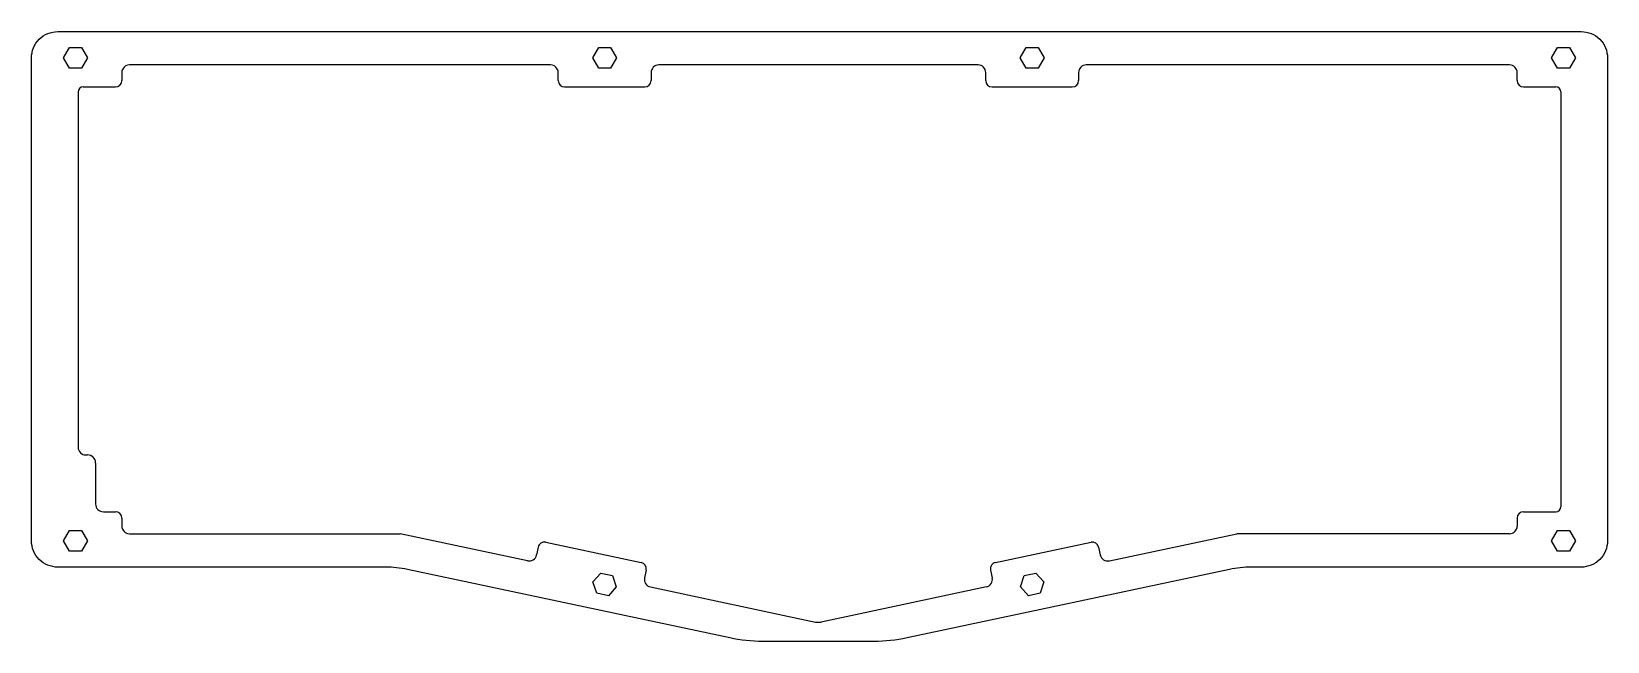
# Model space of a CAD drawing. Header units: millimetres. Extents: x 30 to 389, y -4 to 135.
import ezdxf

# ---------------------------------------------------------------- set-up
doc = ezdxf.new("R2010")
doc.units = ezdxf.units.MM
doc.layers.get('0').update_dxf_attribs({"linetype": 'CONTINUOUS'})

msp = doc.modelspace()

# ---------------------------------------------------------------- linework, layer by layer
for p, q in [((148.4, 127.25), (52.56, 127.25)), ((245.71, 127.25), (173.03, 127.25)), ((366.68, 127.25), (270.34, 127.25)), ((42, 122.25), (49.36, 122.25)), ((50.81, 125.5), (50.81, 123.7)), ((150.15, 123.7), (150.15, 125.5)), ((151.6, 122.25), (169.83, 122.25)), ((171.28, 125.5), (171.28, 123.7)), ((247.46, 123.7), (247.46, 125.5)), ((248.91, 122.25), (267.14, 122.25)), ((268.59, 125.5), (268.59, 123.7)), ((368.43, 123.7), (368.43, 125.5)), ((369.88, 122.25), (377.24, 122.25)), ((40.85, 121.1), (40.85, 40.28)), ((378.39, 121.1), (378.39, 26.76)), ((42.6, 38.53), (43, 38.53)), ((44.85, 36.68), (44.85, 27.36)), ((46.6, 25.61), (49.36, 25.61)), ((369.88, 25.61), (377.24, 25.61)), ((50.81, 24.16), (50.81, 22.36)), ((368.43, 24.16), (368.43, 22.36)), ((52.56, 20.61), (114.15, 20.61)), ((143.14, 14.45), (114.15, 20.61)), ((147.31, 18.67), (169.05, 14.05)), ((249.69, 14.05), (271.43, 18.67)), ((275.6, 14.45), (304.59, 20.61)), ((366.68, 20.61), (304.59, 20.61)), ((145.59, 17.56), (145.21, 15.8)), ((273.15, 17.56), (273.53, 15.8)), ((170.17, 12.33), (169.79, 10.57)), ((248.57, 12.33), (248.95, 10.57)), ((171.14, 8.5), (208.72, 0.51)), ((247.6, 8.5), (210.02, 0.51)), ((208.94, 0.49), (209.8, 0.49))]:
    msp.add_line(p, q)
msp.add_lwpolyline([(382.99, 134.85, -0.414214), (388.99, 128.85), (388.99, 19.01, -0.414214), (382.99, 13.01), (307.91, 13.01, 0.052408), (302.92, 12.49), (229.54, -3.11, -0.052408), (222.05, -3.9), (196.69, -3.9, -0.052408), (189.2, -3.11), (115.82, 12.49, 0.052408), (110.83, 13.01), (36.25, 13.01, -0.414214), (30.25, 19.01), (30.25, 128.85, -0.414214), (36.25, 134.85)], format="xyb", close=True)
for points in [[(41.61, 131.2), (42.96, 128.85), (41.61, 126.5), (38.89, 126.5), (37.54, 128.85), (38.89, 131.2)], [(162.08, 131.2), (163.43, 128.85), (162.08, 126.5), (159.36, 126.5), (158, 128.85), (159.36, 131.2)], [(259.38, 131.2), (260.74, 128.85), (259.38, 126.5), (256.66, 126.5), (255.31, 128.85), (256.66, 131.2)], [(380.35, 131.2), (381.7, 128.85), (380.35, 126.5), (377.63, 126.5), (376.28, 128.85), (377.63, 131.2)], [(41.61, 21.36), (42.96, 19.01), (41.61, 16.66), (38.89, 16.66), (37.54, 19.01), (38.89, 21.36)], [(380.35, 21.36), (381.7, 19.01), (380.35, 16.66), (377.63, 16.66), (376.28, 19.01), (377.63, 21.36)], [(162.53, 11.09), (163.37, 8.51), (161.56, 6.5), (158.9, 7.06), (158.06, 9.64), (159.88, 11.66)], [(258.86, 11.66), (260.68, 9.64), (259.84, 7.06), (257.18, 6.5), (255.37, 8.51), (256.21, 11.09)]]:
    msp.add_lwpolyline(points, close=True)
for centre, radius, start, end in [((52.56, 125.5), 1.75, 90, 180), ((148.4, 125.5), 1.75, 0, 90), ((173.03, 125.5), 1.75, 90, 180), ((245.71, 125.5), 1.75, 0, 90), ((270.34, 125.5), 1.75, 90, 180), ((366.68, 125.5), 1.75, 0, 90), ((49.36, 123.7), 1.45, -90, 0), ((151.6, 123.7), 1.45, 180, 270), ((169.83, 123.7), 1.45, -90, 0), ((248.91, 123.7), 1.45, 180, 270), ((267.14, 123.7), 1.45, -90, 0), ((369.88, 123.7), 1.45, 180, 270), ((42.6, 40.28), 1.75, 180, 270), ((43, 36.68), 1.85, 0, 90), ((46.6, 27.36), 1.75, 180, 270), ((49.36, 24.16), 1.45, 0, 90), ((369.88, 24.16), 1.45, 90, 180), ((52.56, 22.36), 1.75, 180, 270), ((366.68, 22.36), 1.75, -90, 0), ((147.01, 17.26), 1.45, 78, 168), ((271.73, 17.26), 1.45, 12, 102), ((143.5, 16.16), 1.75, 258, 348), ((275.24, 16.16), 1.75, 192, 282), ((168.75, 12.63), 1.45, -12, 78), ((249.99, 12.63), 1.45, 102, 192), ((171.5, 10.21), 1.75, 168, 258), ((247.24, 10.21), 1.75, -78, 12), ((208.94, 1.59), 1.1, 258, 270), ((209.8, 1.59), 1.1, 270, 282)]:
    msp.add_arc(centre, radius, start, end)
for points in [[(42, 122.25), (41.37, 122.25), (40.85, 121.73), (40.85, 121.1)], [(378.39, 121.1), (378.39, 121.73), (377.87, 122.25), (377.24, 122.25)], [(377.24, 25.61), (377.87, 25.61), (378.39, 26.13), (378.39, 26.76)]]:
    msp.add_open_spline(points, degree=3)

doc.saveas('drawing.dxf')
